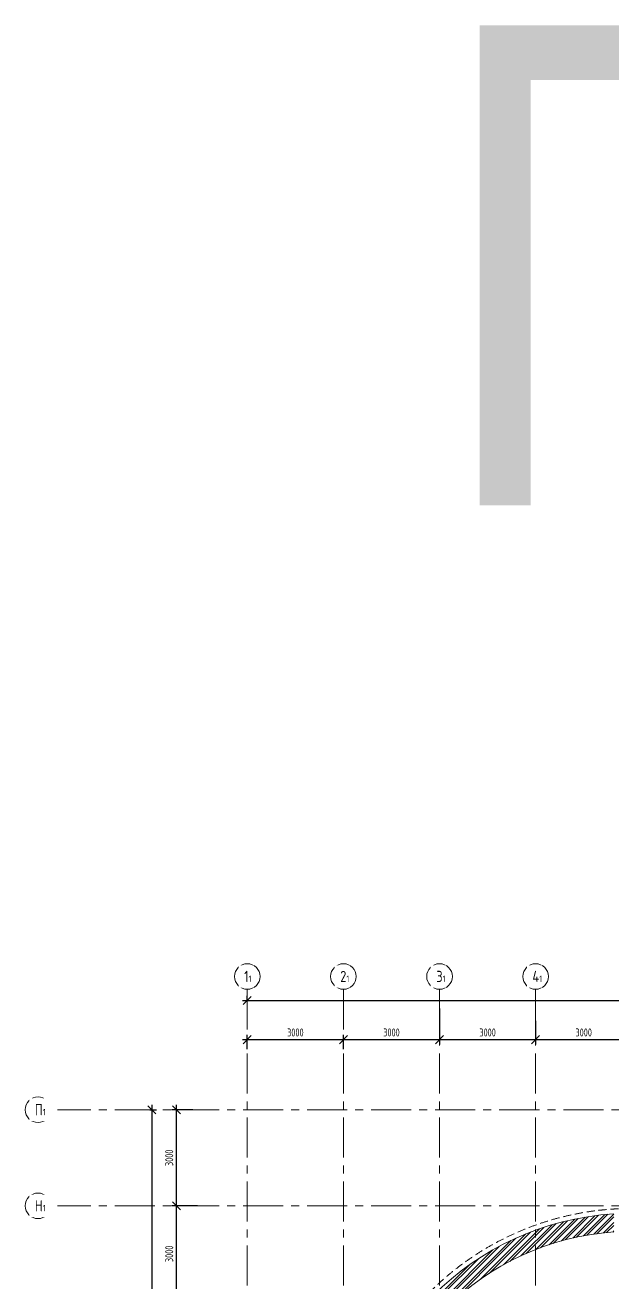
# Model space of a CAD drawing. Header units: millimetres. Extents: x -455656 to 9247092, y 0 to 412358.
# Drawn here: x -360106 to -341732, y 372822 to 412134 of the extents above; entities that cross this region are included whole.
import ezdxf

# ---------------------------------------------------------------- set-up
doc = ezdxf.new("R2010")
doc.units = ezdxf.units.MM
doc.header["$MEASUREMENT"] = 0
doc.header["$PDMODE"] = 3
doc.header["$PDSIZE"] = -4
doc.linetypes.add('CENTER', pattern=[2, 1.25, -0.25, 0.25, -0.25])
doc.linetypes.add('TRATTEGGIATA', pattern=[0.75, 0.5, -0.25])
doc.layers.get('0').update_dxf_attribs({"color": 250, "lineweight": 9})
doc.layers.get('Defpoints').update_dxf_attribs({"color": 6})
doc.layers.add('подлога', color=250, linetype='Continuous', lineweight=9)
doc.styles.add('Arial', font='ARIALN.TTF')
doc.styles.add('ГОСТ 2.304', font='isocpeur.ttf', dxfattribs={"width": 0.7})
doc.dimstyles.new('СПДС', dxfattribs={"dimscale": 100, "dimtxt": 2.5, "dimasz": 2.5, "dimexe": 1.5, "dimexo": 0, "dimgap": 1, "dimtad": 1, "dimdec": 0, "dimrnd": 1, "dimtxsty": 'ГОСТ 2.304', "dimblk": 'OBLIQUE', "dimcen": 2.5, "dimdle": 1.5, "dimadec": 0, "dimazin": 2, "dimtfac": 0.75, "dimtdec": 0, "dimtmove": 1, "dimatfit": 3, "dimfxl": 1, "dimtolj": 1, "dimarcsym": 1})

# ---------------------------------------------------------------- blocks, each defined once
blk = doc.blocks.new('_Oblique')
at = {"color": 0, "linetype": 'ByBlock', "lineweight": -2}
blk.add_line((-0.5, -0.5), (0.5, 0.5), dxfattribs=at)
blk = doc.blocks.new('*D906')
at = {"layer": 'Defpoints', "color": 0, "lineweight": 30, "ltscale": 100, "transparency": 16777216}
for p in [(-355385, 375258), (-354873, 375258), (-354730, 372258)]:
    blk.add_point(p, dxfattribs=at)
at = {"layer": 'подлога', "color": 0, "lineweight": -2, "ltscale": 100}
for p, q in [((-354873, 375258), (-355535, 375258)), ((-355385, 372108), (-355385, 375408)), ((-354730, 372258), (-355535, 372258))]:
    blk.add_line(p, q, dxfattribs=at)
at = {"layer": 'подлога', "color": 0, "lineweight": -2, "ltscale": 100, "xscale": 250, "yscale": 250, "zscale": 250}
for p, rotation in [((-355385, 375258), 90), ((-355385, 372258), 270)]:
    blk.add_blockref('_Oblique', p, dxfattribs=dict(at, rotation=rotation))
at = {"layer": 'подлога', "color": 0, "ltscale": 100, "insert": (-355610, 373758), "char_height": 250, "attachment_point": 5, "rotation": 90, "style": 'ГОСТ 2.304'}
blk.add_mtext('\\A1;3000', dxfattribs=at)
blk = doc.blocks.new('*D907')
at = {"layer": 'Defpoints', "color": 0, "lineweight": 30, "ltscale": 100, "transparency": 16777216}
for p in [(-355385, 378258), (-354873, 378258), (-354730, 375258)]:
    blk.add_point(p, dxfattribs=at)
at = {"layer": 'подлога', "color": 0, "lineweight": -2, "ltscale": 100}
for p, q in [((-354873, 378258), (-355535, 378258)), ((-355385, 375108), (-355385, 378408)), ((-354730, 375258), (-355535, 375258))]:
    blk.add_line(p, q, dxfattribs=at)
at = {"layer": 'подлога', "color": 0, "lineweight": -2, "ltscale": 100, "xscale": 250, "yscale": 250, "zscale": 250}
for p, rotation in [((-355385, 378258), 90), ((-355385, 375258), 270)]:
    blk.add_blockref('_Oblique', p, dxfattribs=dict(at, rotation=rotation))
at = {"layer": 'подлога', "color": 0, "ltscale": 100, "insert": (-355610, 376758), "char_height": 250, "attachment_point": 5, "rotation": 90, "style": 'ГОСТ 2.304'}
blk.add_mtext('\\A1;3000', dxfattribs=at)
blk = doc.blocks.new('*D908')
at = {"layer": 'Defpoints', "color": 0, "lineweight": 30, "ltscale": 100, "transparency": 16777216}
for p in [(-356211, 378258), (-356211, 330343), (-356155, 330343)]:
    blk.add_point(p, dxfattribs=at)
at = {"layer": 'подлога', "color": 0, "lineweight": -2, "ltscale": 100}
for p, q in [((-356211, 378258), (-356005, 378258)), ((-356155, 378408), (-356155, 330193)), ((-356211, 330343), (-356005, 330343))]:
    blk.add_line(p, q, dxfattribs=at)
at = {"layer": 'подлога', "color": 0, "lineweight": -2, "ltscale": 100, "xscale": 250, "yscale": 250, "zscale": 250}
for p, rotation in [((-356155, 378258), 90), ((-356155, 330343), 270)]:
    blk.add_blockref('_Oblique', p, dxfattribs=dict(at, rotation=rotation))
at = {"layer": 'подлога', "color": 0, "ltscale": 100, "insert": (-356380, 354301), "char_height": 250, "attachment_point": 5, "rotation": 90, "style": 'ГОСТ 2.304'}
blk.add_mtext('\\A1;47915', dxfattribs=at)
blk = doc.blocks.new('*D601')
at = {"layer": 'Defpoints', "color": 0, "lineweight": 30, "ltscale": 100, "transparency": 16777216}
for p in [(-353172, 380154), (-350172, 380448), (-350172, 380154)]:
    blk.add_point(p, dxfattribs=at)
at = {"layer": 'подлога', "color": 0, "lineweight": -2, "ltscale": 100}
for p, q in [((-353172, 380154), (-353172, 380598)), ((-350172, 380154), (-350172, 380598)), ((-353322, 380448), (-350022, 380448))]:
    blk.add_line(p, q, dxfattribs=at)
at = {"layer": 'подлога', "color": 0, "lineweight": -2, "ltscale": 100, "xscale": 250, "yscale": 250, "zscale": 250, "rotation": 180}
blk.add_blockref('_Oblique', (-353172, 380448), dxfattribs=at)
at = {"layer": 'подлога', "color": 0, "lineweight": -2, "ltscale": 100, "xscale": 250, "yscale": 250, "zscale": 250}
blk.add_blockref('_Oblique', (-350172, 380448), dxfattribs=at)
at = {"layer": 'подлога', "color": 0, "ltscale": 100, "insert": (-351672, 380673), "char_height": 250, "attachment_point": 5, "style": 'ГОСТ 2.304'}
blk.add_mtext('\\A1;3000', dxfattribs=at)
blk = doc.blocks.new('*D602')
at = {"layer": 'Defpoints', "color": 0, "lineweight": 30, "ltscale": 100, "transparency": 16777216}
for p in [(-347172, 381418), (-350172, 380154), (-347172, 380448)]:
    blk.add_point(p, dxfattribs=at)
at = {"layer": 'подлога', "color": 0, "lineweight": -2, "ltscale": 100}
for p, q in [((-347172, 381418), (-347172, 380298)), ((-350172, 380154), (-350172, 380598)), ((-350322, 380448), (-347022, 380448))]:
    blk.add_line(p, q, dxfattribs=at)
at = {"layer": 'подлога', "color": 0, "lineweight": -2, "ltscale": 100, "xscale": 250, "yscale": 250, "zscale": 250, "rotation": 180}
blk.add_blockref('_Oblique', (-350172, 380448), dxfattribs=at)
at = {"layer": 'подлога', "color": 0, "lineweight": -2, "ltscale": 100, "xscale": 250, "yscale": 250, "zscale": 250}
blk.add_blockref('_Oblique', (-347172, 380448), dxfattribs=at)
at = {"layer": 'подлога', "color": 0, "ltscale": 100, "insert": (-348672, 380673), "char_height": 250, "attachment_point": 5, "style": 'ГОСТ 2.304'}
blk.add_mtext('\\A1;3000', dxfattribs=at)
blk = doc.blocks.new('*D603')
at = {"layer": 'Defpoints', "color": 0, "lineweight": 30, "ltscale": 100, "transparency": 16777216}
for p in [(-347172, 381418), (-344172, 381036), (-344172, 380448)]:
    blk.add_point(p, dxfattribs=at)
at = {"layer": 'подлога', "color": 0, "lineweight": -2, "ltscale": 100}
for p, q in [((-347172, 381418), (-347172, 380298)), ((-344172, 381036), (-344172, 380298)), ((-347322, 380448), (-344022, 380448))]:
    blk.add_line(p, q, dxfattribs=at)
at = {"layer": 'подлога', "color": 0, "lineweight": -2, "ltscale": 100, "xscale": 250, "yscale": 250, "zscale": 250, "rotation": 180}
blk.add_blockref('_Oblique', (-347172, 380448), dxfattribs=at)
at = {"layer": 'подлога', "color": 0, "lineweight": -2, "ltscale": 100, "xscale": 250, "yscale": 250, "zscale": 250}
blk.add_blockref('_Oblique', (-344172, 380448), dxfattribs=at)
at = {"layer": 'подлога', "color": 0, "ltscale": 100, "insert": (-345672, 380673), "char_height": 250, "attachment_point": 5, "style": 'ГОСТ 2.304'}
blk.add_mtext('\\A1;3000', dxfattribs=at)
blk = doc.blocks.new('*D604')
at = {"layer": 'Defpoints', "color": 0, "lineweight": 30, "ltscale": 100, "transparency": 16777216}
for p in [(-344172, 381036), (-341172, 380830), (-341172, 380448)]:
    blk.add_point(p, dxfattribs=at)
at = {"layer": 'подлога', "color": 0, "lineweight": -2, "ltscale": 100}
for p, q in [((-344172, 381036), (-344172, 380298)), ((-341172, 380830), (-341172, 380298)), ((-344322, 380448), (-341022, 380448))]:
    blk.add_line(p, q, dxfattribs=at)
at = {"layer": 'подлога', "color": 0, "lineweight": -2, "ltscale": 100, "xscale": 250, "yscale": 250, "zscale": 250, "rotation": 180}
blk.add_blockref('_Oblique', (-344172, 380448), dxfattribs=at)
at = {"layer": 'подлога', "color": 0, "lineweight": -2, "ltscale": 100, "xscale": 250, "yscale": 250, "zscale": 250}
blk.add_blockref('_Oblique', (-341172, 380448), dxfattribs=at)
at = {"layer": 'подлога', "color": 0, "ltscale": 100, "insert": (-342672, 380673), "char_height": 250, "attachment_point": 5, "style": 'ГОСТ 2.304'}
blk.add_mtext('\\A1;3000', dxfattribs=at)
blk = doc.blocks.new('*D620')
at = {"layer": 'Defpoints', "color": 0, "lineweight": 30, "ltscale": 100, "transparency": 16777216}
for p in [(-353172, 381671), (-289662, 381671), (-289662, 381671)]:
    blk.add_point(p, dxfattribs=at)
at = {"layer": 'подлога', "color": 0, "lineweight": -2, "ltscale": 100}
for p, q in [((-353172, 381671), (-353172, 381821)), ((-289662, 381671), (-289662, 381821)), ((-353322, 381671), (-289512, 381671))]:
    blk.add_line(p, q, dxfattribs=at)
at = {"layer": 'подлога', "color": 0, "lineweight": -2, "ltscale": 100, "xscale": 250, "yscale": 250, "zscale": 250, "rotation": 180}
blk.add_blockref('_Oblique', (-353172, 381671), dxfattribs=at)
at = {"layer": 'подлога', "color": 0, "lineweight": -2, "ltscale": 100, "xscale": 250, "yscale": 250, "zscale": 250}
blk.add_blockref('_Oblique', (-289662, 381671), dxfattribs=at)
at = {"layer": 'подлога', "color": 0, "ltscale": 100, "insert": (-321417, 381896), "char_height": 250, "attachment_point": 5, "style": 'ГОСТ 2.304'}
blk.add_mtext('\\A1;63510', dxfattribs=at)

msp = doc.modelspace()

# ---------------------------------------------------------------- hatches: boundary and pattern name
at = {"layer": 'подлога', "ltscale": 100}
h = msp.add_hatch(dxfattribs=at)
h.set_pattern_fill('ANSI32', color=256, scale=500)
h.set_pattern_definition([(45, (0, 247657.5), (-132.58252, 132.58252), []), (45, (88.39, 247657.5), (-132.58252, 132.58252), [])])
h.paths.add_polyline_path([(-347172.1, 371982), (-347174, 371980.1), (-347452.2, 372258.2), (-347174, 372545.7), (-346891.2, 372262.9)], flags=16)
edge = h.paths.add_edge_path()
edge.add_line((-349232.1, 366518.2), (-349355.4, 366518.2))
edge.add_line((-349355.4, 366518.2), (-349355.4, 366818.2))
edge.add_arc((-341163.9, 366250), 8211.2, 93.96796, 176.03204, ccw=False)
edge.add_line((-341732.1, 374441.5), (-341732.1, 375008.4))
edge.add_arc((-341172.1, 366258.3), 8768, 93.66159, 123.74508)
edge.add_arc((-341172.1, 366258.2), 8768.1, 123.74482, 152.84496)
edge.add_arc((-341172.1, 366258.2), 8768.1, 152.84496, 176.33816)
edge.add_line((-349922.3, 366818.2), (-349922.3, 366518.2))
edge.add_line((-349922.3, 366518.2), (-353432.1, 366518.3))
edge.add_line((-353432.1, 366518.3), (-353432.1, 364417.5))
edge.add_line((-353432.1, 364417.5), (-353313.2, 364417.5))
edge.add_line((-353313.2, 364417.5), (-353313.2, 364301.6))
edge.add_line((-353313.2, 364301.6), (-352922.1, 364301.6))
edge.add_line((-352922.1, 364301.6), (-352922.1, 366008.2))
edge.add_line((-352922.1, 366008.2), (-349232.1, 366007.9))
edge.add_line((-349232.1, 366007.9), (-349232.1, 366518.2))

# ---------------------------------------------------------------- linework, layer by layer
at = {"layer": 'подлога', "linetype": 'CENTER', "ltscale": 1000}
for p, q in [((-353172.1, 382020.7), (-353172.1, 326288.3)), ((-350172.1, 382020.7), (-350172.1, 326288.3)), ((-347172.1, 382020.7), (-347172.1, 326288.3)), ((-344172.1, 382020.7), (-344172.1, 326288.3)), ((-359305.8, 378258.2), (-276127.4, 378258.2)), ((-359305.8, 375258.2), (-276127.4, 375258.2))]:
    msp.add_line(p, q, dxfattribs=at)
at = {"layer": 'подлога', "ltscale": 0.5}
for centre in [(-353172.1, 382420.7), (-350172.1, 382420.7), (-347172.1, 382420.7), (-344172.1, 382420.7), (-359705.8, 378258.2), (-359705.8, 375258.2)]:
    msp.add_circle(centre, 400, dxfattribs=at)
at = {"layer": 'подлога', "linetype": 'TRATTEGGIATA', "ltscale": 500}
msp.add_arc((-341172.1, 366258.2), 8918.1, 92.63503, 177.36497, dxfattribs=at)
at = {"layer": 'подлога', "ltscale": 100}
for radius, start, end in [(8768.1, 93.66184, 176.33816), (8202.4, 93.91476, 176.08524)]:
    msp.add_arc((-341172.1, 366258.2), radius, start, end, dxfattribs=at)

# ---------------------------------------------------------------- texts
at = {"layer": 'подлога', "style": 'Arial'}
msp.add_text('Подвал', height=15000, dxfattribs=at).set_placement((-347314.3, 397134.2))

# ---------------------------------------------------------------- dimensions: what is measured, and where the dimension line sits
at = {"layer": 'подлога', "ltscale": 100}
for base, p1, p2, picture, middle in [((-347172.1, 380448.3), (-350172.1, 380154.4), (-347172.1, 381418.1), '*D602', (-348672.1, 380673.3)), ((-344172.1, 380448.3), (-347172.1, 381418.1), (-344172.1, 381036), '*D603', (-345672.1, 380673.3)), ((-341172.1, 380448.3), (-344172.1, 381036), (-341172.1, 380830.3), '*D604', (-342672.1, 380673.3)), ((-350172.1, 380448.3), (-353172.1, 380154.4), (-350172.1, 380154.4), '*D601', (-351672.1, 380673.3))]:
    dim = msp.add_linear_dim(base=base, p1=p1, p2=p2, dimstyle='СПДС', dxfattribs=at)
    dim.commit()
    dim.dimension.update_dxf_attribs({"geometry": picture, "text_midpoint": middle})
for base, p1, p2, picture, middle in [((-356155.3, 330343.2), (-356211.1, 378258.2), (-356211.1, 330343.2), '*D908', (-356380.3, 354300.7)), ((-355384.8, 378258.2), (-354730.5, 375258.2), (-354873.5, 378258.2), '*D907', (-355609.8, 376758.2)), ((-355384.8, 375258.2), (-354730.5, 372258.2), (-354873.5, 375258.2), '*D906', (-355609.8, 373758.2))]:
    dim = msp.add_linear_dim(base=base, p1=p1, p2=p2, angle=90, dimstyle='СПДС', dxfattribs=at)
    dim.commit()
    dim.dimension.update_dxf_attribs({"geometry": picture, "text_midpoint": middle})

# ---------------------------------------------------------------- next in the draw order: texts
at = {"layer": 'подлога', "char_height": 350, "attachment_point": 1, "line_spacing_factor": 1.149209, "style": 'ГОСТ 2.304', "bg_fill": 2}
for s, insert, width in [('{\\W0.8;1\\H0.57143x;1}', (-353271.9, 382598.4), 123.867), ('{\\W0.8;2\\H0.57143x;1}', (-350271.9, 382598.4), 123.867), ('{\\W0.8;3\\H0.57143x;1}', (-347271.9, 382598.4), 123.867), ('{\\W0.8;4\\H0.57143x;1}', (-344271.9, 382598.4), 123.867), ('{\\W0.8;П\\H0.57143x;1}', (-359805.6, 378436), 528.82), ('{\\W0.8;Н\\H0.57143x;1}', (-359805.6, 375436), 528.82)]:
    msp.add_mtext(s, dxfattribs=dict(at, insert=insert, width=width))

# ---------------------------------------------------------------- next in the draw order: dimensions: what is measured, and where the dimension line sits
at = {"layer": 'подлога', "ltscale": 100}
dim = msp.add_linear_dim(base=(-289662.1, 381670.7), p1=(-353172.1, 381670.7), p2=(-289662.1, 381670.7), dimstyle='СПДС', dxfattribs=at)
dim.commit()
dim.dimension.update_dxf_attribs({"geometry": '*D620', "text_midpoint": (-321417.1, 381895.7)})

doc.saveas('drawing.dxf')
